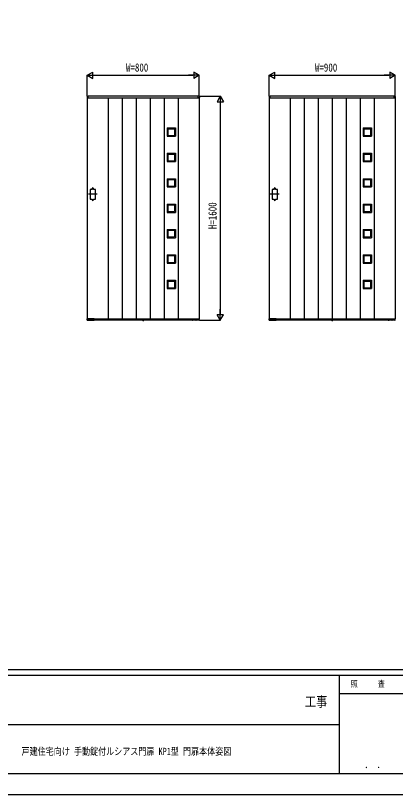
# Model space of a CAD drawing. Units: millimetres, scale not verified. Extents: x -8410 to 8410, y -5940 to 5940.
# Drawn here: x 278 to 2991, y -5940 to -373 of the extents above; entities that cross this region are included whole.
import ezdxf
from ezdxf.enums import TextEntityAlignment as Align

# ---------------------------------------------------------------- set-up
doc = ezdxf.new("R2010")
doc.units = ezdxf.units.MM
doc.header["$LTSCALE"] = 30
for name, color, linetype in [('0-1_USER1', 3, 'Continuous'), ('0-2_YKK_A1', 4, 'Continuous'), ('0-3_YKK_D', 6, 'Continuous'), ('0-4_YKK_ZWAK', 7, 'Continuous')]:
    doc.layers.add(name, color=color, linetype=linetype)
doc.styles.add('ＭＳ ゴシック', font='')
doc.styles.get('ＭＳ ゴシック').set_extended_font_data('MS Gothic')

msp = doc.modelspace()

# ---------------------------------------------------------------- linework, layer by layer
at = {"layer": '0-2_YKK_A1'}
for p, q in [((789.54, -951.37), (789.54, -959.5)), ((790.04, -960), (790.04, -2540)), ((790.04, -960), (1590.04, -960)), ((790.04, -960), (796.74, -960)), ((790.95, -949.87), (796.51, -949.53)), ((796.74, -960), (796.74, -960)), ((1583.04, -950), (797.04, -950)), ((797.04, -960), (797.04, -950)), ((797.04, -959.7), (797.04, -950.03)), ((940.04, -960), (940.04, -2540)), ((1040.04, -960), (1040.04, -2540)), ((1140.04, -960), (1140.04, -2540)), ((1240.04, -960), (1240.04, -2540)), ((1340.04, -960), (1340.04, -2540)), ((1440.04, -960), (1440.04, -2540)), ((1583.04, -960), (1583.04, -950)), ((1583.04, -959.7), (1583.04, -950.03)), ((1590.04, -960), (1583.34, -960)), ((1583.34, -960), (1583.34, -960)), ((1589.13, -949.87), (1583.57, -949.53)), ((1590.04, -960), (1590.04, -2540)), ((1590.54, -951.37), (1590.54, -959.5)), ((2089.54, -951.37), (2089.54, -959.5)), ((2090.04, -960), (2090.04, -2540)), ((2090.04, -960), (2990.04, -960)), ((2090.04, -960), (2096.74, -960)), ((2090.95, -949.87), (2096.51, -949.53)), ((2096.74, -960), (2096.74, -960)), ((2983.04, -950), (2097.04, -950)), ((2097.04, -960), (2097.04, -950)), ((2097.04, -959.7), (2097.04, -950.03)), ((2240.04, -960), (2240.04, -2540)), ((2340.04, -960), (2340.04, -2540)), ((2440.04, -960), (2440.04, -2540)), ((2540.04, -960), (2540.04, -2540)), ((2640.04, -960), (2640.04, -2540)), ((2740.04, -960), (2740.04, -2540)), ((2840.04, -960), (2840.04, -2540)), ((2983.04, -960), (2983.04, -950)), ((2983.04, -959.7), (2983.04, -950.03)), ((2990.04, -960), (2983.34, -960)), ((2983.34, -960), (2983.34, -960)), ((2989.13, -949.87), (2983.57, -949.53)), ((2990.04, -960), (2990.04, -2540)), ((2990.54, -951.37), (2990.54, -959.5)), ((1360.54, -1176), (1360.54, -1235)), ((1360.54, -1176), (1419.54, -1176)), ((1366.04, -1181.5), (1366.04, -1229.5)), ((1366.04, -1181.5), (1414.04, -1181.5)), ((1414.04, -1181.5), (1414.04, -1229.5)), ((1419.54, -1176), (1419.54, -1235)), ((2760.54, -1176), (2760.54, -1235)), ((2760.54, -1176), (2819.54, -1176)), ((2766.04, -1181.5), (2766.04, -1229.5)), ((2766.04, -1181.5), (2814.04, -1181.5)), ((2814.04, -1181.5), (2814.04, -1229.5)), ((2819.54, -1176), (2819.54, -1235)), ((1360.54, -1235), (1419.54, -1235)), ((1366.04, -1229.5), (1414.04, -1229.5)), ((2760.54, -1235), (2819.54, -1235)), ((2766.04, -1229.5), (2814.04, -1229.5)), ((1360.54, -1357.5), (1360.54, -1416.5)), ((1360.54, -1357.5), (1419.54, -1357.5)), ((1366.04, -1363), (1366.04, -1411)), ((1366.04, -1363), (1414.04, -1363)), ((1414.04, -1363), (1414.04, -1411)), ((1419.54, -1357.5), (1419.54, -1416.5)), ((2760.54, -1357.5), (2760.54, -1416.5)), ((2760.54, -1357.5), (2819.54, -1357.5)), ((2766.04, -1363), (2766.04, -1411)), ((2766.04, -1363), (2814.04, -1363)), ((2814.04, -1363), (2814.04, -1411)), ((2819.54, -1357.5), (2819.54, -1416.5)), ((1360.54, -1416.5), (1419.54, -1416.5)), ((1366.04, -1411), (1414.04, -1411)), ((2760.54, -1416.5), (2819.54, -1416.5)), ((2766.04, -1411), (2814.04, -1411)), ((1360.54, -1539), (1360.54, -1598)), ((1360.54, -1539), (1419.54, -1539)), ((1366.04, -1544.5), (1366.04, -1592.5)), ((1366.04, -1544.5), (1414.04, -1544.5)), ((1414.04, -1544.5), (1414.04, -1592.5)), ((1419.54, -1539), (1419.54, -1598)), ((2760.54, -1539), (2760.54, -1598)), ((2760.54, -1539), (2819.54, -1539)), ((2766.04, -1544.5), (2766.04, -1592.5)), ((2766.04, -1544.5), (2814.04, -1544.5)), ((2814.04, -1544.5), (2814.04, -1592.5)), ((2819.54, -1539), (2819.54, -1598)), ((824.04, -1615), (824.04, -1610)), ((834.04, -1615), (834.04, -1610)), ((1360.54, -1598), (1419.54, -1598)), ((1366.04, -1592.5), (1414.04, -1592.5)), ((2124.04, -1615), (2124.04, -1610)), ((2134.04, -1615), (2134.04, -1610)), ((2760.54, -1598), (2819.54, -1598)), ((2766.04, -1592.5), (2814.04, -1592.5)), ((860.54, -1650), (797.54, -1650)), ((2160.54, -1650), (2097.54, -1650)), ((824.04, -1685), (824.04, -1690)), ((834.04, -1685), (834.04, -1690)), ((1360.54, -1720.5), (1360.54, -1779.5)), ((1360.54, -1720.5), (1419.54, -1720.5)), ((1419.54, -1720.5), (1419.54, -1779.5)), ((2124.04, -1685), (2124.04, -1690)), ((2134.04, -1685), (2134.04, -1690)), ((2760.54, -1720.5), (2760.54, -1779.5)), ((2760.54, -1720.5), (2819.54, -1720.5)), ((2819.54, -1720.5), (2819.54, -1779.5)), ((1360.54, -1779.5), (1419.54, -1779.5)), ((1366.04, -1726), (1366.04, -1774)), ((1366.04, -1726), (1414.04, -1726)), ((1366.04, -1774), (1414.04, -1774)), ((1414.04, -1726), (1414.04, -1774)), ((2760.54, -1779.5), (2819.54, -1779.5)), ((2766.04, -1726), (2766.04, -1774)), ((2766.04, -1726), (2814.04, -1726)), ((2766.04, -1774), (2814.04, -1774)), ((2814.04, -1726), (2814.04, -1774)), ((1360.54, -1902), (1360.54, -1961)), ((1360.54, -1902), (1419.54, -1902)), ((1366.04, -1907.5), (1366.04, -1955.5)), ((1366.04, -1907.5), (1414.04, -1907.5)), ((1414.04, -1907.5), (1414.04, -1955.5)), ((1419.54, -1902), (1419.54, -1961)), ((2760.54, -1902), (2760.54, -1961)), ((2760.54, -1902), (2819.54, -1902)), ((2766.04, -1907.5), (2766.04, -1955.5)), ((2766.04, -1907.5), (2814.04, -1907.5)), ((2814.04, -1907.5), (2814.04, -1955.5)), ((2819.54, -1902), (2819.54, -1961)), ((1360.54, -1961), (1419.54, -1961)), ((1366.04, -1955.5), (1414.04, -1955.5)), ((2760.54, -1961), (2819.54, -1961)), ((2766.04, -1955.5), (2814.04, -1955.5)), ((1360.54, -2083.5), (1360.54, -2142.5)), ((1360.54, -2083.5), (1419.54, -2083.5)), ((1366.04, -2089), (1366.04, -2137)), ((1366.04, -2089), (1414.04, -2089)), ((1414.04, -2089), (1414.04, -2137)), ((1419.54, -2083.5), (1419.54, -2142.5)), ((2760.54, -2083.5), (2760.54, -2142.5)), ((2760.54, -2083.5), (2819.54, -2083.5)), ((2766.04, -2089), (2766.04, -2137)), ((2766.04, -2089), (2814.04, -2089)), ((2814.04, -2089), (2814.04, -2137)), ((2819.54, -2083.5), (2819.54, -2142.5)), ((1360.54, -2142.5), (1419.54, -2142.5)), ((1366.04, -2137), (1414.04, -2137)), ((2760.54, -2142.5), (2819.54, -2142.5)), ((2766.04, -2137), (2814.04, -2137)), ((1360.54, -2265), (1360.54, -2324)), ((1360.54, -2265), (1419.54, -2265)), ((1366.04, -2270.5), (1366.04, -2318.5)), ((1366.04, -2270.5), (1414.04, -2270.5)), ((1414.04, -2270.5), (1414.04, -2318.5)), ((1419.54, -2265), (1419.54, -2324)), ((2760.54, -2265), (2760.54, -2324)), ((2760.54, -2265), (2819.54, -2265)), ((2766.04, -2270.5), (2766.04, -2318.5)), ((2766.04, -2270.5), (2814.04, -2270.5)), ((2814.04, -2270.5), (2814.04, -2318.5)), ((2819.54, -2265), (2819.54, -2324)), ((1360.54, -2324), (1419.54, -2324)), ((1366.04, -2318.5), (1414.04, -2318.5)), ((2760.54, -2324), (2819.54, -2324)), ((2766.04, -2318.5), (2814.04, -2318.5)), ((790.15, -2550.03), (789.57, -2540.53)), ((790.04, -2540), (1590.04, -2540)), ((839.74, -2540), (790.07, -2540)), ((791.4, -2550.5), (790.65, -2550.5)), ((791.9, -2550.01), (791.93, -2548.19)), ((791.91, -2549.5), (838.21, -2549.5)), ((812.83, -2547.9), (792.25, -2547.9)), ((813.15, -2548.19), (813.16, -2549.01)), ((814.88, -2549.01), (814.9, -2548.19)), ((821.87, -2547.9), (815.21, -2547.9)), ((822.18, -2548.19), (822.2, -2549.01)), ((823.92, -2549.01), (823.93, -2548.19)), ((837.87, -2547.9), (824.25, -2547.9)), ((834.14, -2547.9), (834.16, -2549.01)), ((838.18, -2548.19), (838.21, -2549.99)), ((839.54, -2550.48), (838.71, -2550.48)), ((840.04, -2540), (840.04, -2550)), ((840.04, -2540.3), (840.04, -2549.98)), ((1540.04, -2550), (840.04, -2550)), ((1186.13, -2550.5), (1186.22, -2550)), ((1186.13, -2550.5), (1186.3, -2551.47)), ((1186.13, -2550.5), (1193.95, -2550.5)), ((1186.22, -2550), (1193.86, -2550)), ((1190.04, -2554.2), (1190.04, -2550)), ((1193.95, -2550.5), (1193.78, -2551.47)), ((1193.95, -2550.5), (1193.86, -2550)), ((1540.04, -2540), (1540.04, -2550)), ((1540.04, -2540.3), (1540.04, -2549.98)), ((1540.34, -2540), (1590.01, -2540)), ((1540.54, -2550.48), (1541.37, -2550.48)), ((1541.9, -2548.19), (1541.87, -2549.99)), ((1588.17, -2549.5), (1541.87, -2549.5)), ((1542.21, -2547.9), (1555.83, -2547.9)), ((1545.94, -2547.9), (1545.92, -2549.01)), ((1556.16, -2549.01), (1556.15, -2548.19)), ((1557.9, -2548.19), (1557.88, -2549.01)), ((1558.21, -2547.9), (1564.87, -2547.9)), ((1565.2, -2549.01), (1565.18, -2548.19)), ((1566.93, -2548.19), (1566.92, -2549.01)), ((1567.25, -2547.9), (1587.83, -2547.9)), ((1588.18, -2550.01), (1588.15, -2548.19)), ((1588.68, -2550.5), (1589.43, -2550.5)), ((1589.93, -2550.03), (1590.51, -2540.53)), ((2090.15, -2550.03), (2089.57, -2540.53)), ((2090.04, -2540), (2990.04, -2540)), ((2139.74, -2540), (2090.07, -2540)), ((2091.4, -2550.5), (2090.65, -2550.5)), ((2091.9, -2550.01), (2091.93, -2548.19)), ((2091.91, -2549.5), (2138.21, -2549.5)), ((2112.83, -2547.9), (2092.25, -2547.9)), ((2113.15, -2548.19), (2113.16, -2549.01)), ((2114.88, -2549.01), (2114.9, -2548.19)), ((2121.87, -2547.9), (2115.21, -2547.9)), ((2122.18, -2548.19), (2122.2, -2549.01)), ((2123.92, -2549.01), (2123.93, -2548.19)), ((2137.87, -2547.9), (2124.25, -2547.9)), ((2134.14, -2547.9), (2134.16, -2549.01)), ((2138.18, -2548.19), (2138.21, -2549.99)), ((2139.54, -2550.48), (2138.71, -2550.48)), ((2140.04, -2540), (2140.04, -2550)), ((2140.04, -2540.3), (2140.04, -2549.98)), ((2940.04, -2550), (2140.04, -2550)), ((2536.13, -2550.5), (2536.22, -2550)), ((2536.13, -2550.5), (2536.3, -2551.47)), ((2536.13, -2550.5), (2543.95, -2550.5)), ((2536.22, -2550), (2543.86, -2550)), ((2540.04, -2554.2), (2540.04, -2550)), ((2543.95, -2550.5), (2543.78, -2551.47)), ((2543.95, -2550.5), (2543.86, -2550)), ((2940.04, -2540), (2940.04, -2550)), ((2940.04, -2540.3), (2940.04, -2549.98)), ((2940.34, -2540), (2990.01, -2540)), ((2940.54, -2550.48), (2941.37, -2550.48)), ((2941.9, -2548.19), (2941.87, -2549.99)), ((2988.17, -2549.5), (2941.87, -2549.5)), ((2942.21, -2547.9), (2955.83, -2547.9)), ((2945.94, -2547.9), (2945.92, -2549.01)), ((2956.16, -2549.01), (2956.15, -2548.19)), ((2957.9, -2548.19), (2957.88, -2549.01)), ((2958.21, -2547.9), (2964.87, -2547.9)), ((2965.2, -2549.01), (2965.18, -2548.19)), ((2966.93, -2548.19), (2966.92, -2549.01)), ((2967.25, -2547.9), (2987.83, -2547.9)), ((2988.18, -2550.01), (2988.15, -2548.19)), ((2988.68, -2550.5), (2989.43, -2550.5)), ((2989.93, -2550.03), (2990.51, -2540.53))]:
    msp.add_line(p, q, dxfattribs=at)
for points in [[(824.04, -1615), (810.04, -1615), (810.04, -1685), (824.04, -1685)], [(834.04, -1685), (848.04, -1685), (848.04, -1615), (834.04, -1615)], [(2124.04, -1615), (2110.04, -1615), (2110.04, -1685), (2124.04, -1685)], [(2134.04, -1685), (2148.04, -1685), (2148.04, -1615), (2134.04, -1615)], [(792.25, -2547.9), (792.11, -2547.93), (792.03, -2547.98), (791.99, -2548.03), (791.96, -2548.09), (791.94, -2548.14), (791.93, -2548.19)], [(813.15, -2548.19), (813.14, -2548.15), (813.13, -2548.1), (813.11, -2548.05), (813.08, -2548.01), (813.03, -2547.96), (812.95, -2547.92), (812.83, -2547.9)], [(815.21, -2547.9), (815.08, -2547.93), (815, -2547.98), (814.95, -2548.03), (814.92, -2548.09), (814.91, -2548.14), (814.9, -2548.19)], [(822.18, -2548.19), (822.18, -2548.15), (822.17, -2548.1), (822.14, -2548.05), (822.11, -2548.01), (822.06, -2547.96), (821.99, -2547.92), (821.87, -2547.9)], [(824.25, -2547.9), (824.11, -2547.93), (824.03, -2547.98), (823.99, -2548.03), (823.96, -2548.09), (823.94, -2548.14), (823.93, -2548.19)], [(838.18, -2548.19), (838.18, -2548.15), (838.17, -2548.1), (838.14, -2548.05), (838.11, -2548.01), (838.06, -2547.96), (837.99, -2547.92), (837.87, -2547.9)], [(1187.74, -2552.58), (1188.89, -2550.26), (1190.04, -2549.65)], [(1192.34, -2552.58), (1191.18, -2550.26), (1190.04, -2549.65)], [(1541.9, -2548.19), (1541.9, -2548.15), (1541.91, -2548.1), (1541.94, -2548.05), (1541.97, -2548.01), (1542.02, -2547.96), (1542.09, -2547.92), (1542.21, -2547.9)], [(1555.83, -2547.9), (1555.97, -2547.93), (1556.04, -2547.98), (1556.09, -2548.03), (1556.12, -2548.09), (1556.14, -2548.14), (1556.15, -2548.19)], [(1557.9, -2548.19), (1557.9, -2548.15), (1557.91, -2548.1), (1557.94, -2548.05), (1557.97, -2548.01), (1558.02, -2547.96), (1558.09, -2547.92), (1558.21, -2547.9)], [(1564.87, -2547.9), (1565, -2547.93), (1565.08, -2547.98), (1565.13, -2548.03), (1565.16, -2548.09), (1565.17, -2548.14), (1565.18, -2548.19)], [(1566.93, -2548.19), (1566.94, -2548.15), (1566.95, -2548.1), (1566.97, -2548.05), (1567, -2548.01), (1567.05, -2547.96), (1567.13, -2547.92), (1567.25, -2547.9)], [(1587.83, -2547.9), (1587.97, -2547.93), (1588.04, -2547.98), (1588.09, -2548.03), (1588.12, -2548.09), (1588.14, -2548.14), (1588.15, -2548.19)], [(2092.25, -2547.9), (2092.11, -2547.93), (2092.03, -2547.98), (2091.99, -2548.03), (2091.96, -2548.09), (2091.94, -2548.14), (2091.93, -2548.19)], [(2113.15, -2548.19), (2113.14, -2548.15), (2113.13, -2548.1), (2113.11, -2548.05), (2113.08, -2548.01), (2113.03, -2547.96), (2112.95, -2547.92), (2112.83, -2547.9)], [(2115.21, -2547.9), (2115.08, -2547.93), (2115, -2547.98), (2114.95, -2548.03), (2114.92, -2548.09), (2114.91, -2548.14), (2114.9, -2548.19)], [(2122.18, -2548.19), (2122.18, -2548.15), (2122.17, -2548.1), (2122.14, -2548.05), (2122.11, -2548.01), (2122.06, -2547.96), (2121.99, -2547.92), (2121.87, -2547.9)], [(2124.25, -2547.9), (2124.11, -2547.93), (2124.03, -2547.98), (2123.99, -2548.03), (2123.96, -2548.09), (2123.94, -2548.14), (2123.93, -2548.19)], [(2138.18, -2548.19), (2138.18, -2548.15), (2138.17, -2548.1), (2138.14, -2548.05), (2138.11, -2548.01), (2138.06, -2547.96), (2137.99, -2547.92), (2137.87, -2547.9)], [(2537.74, -2552.58), (2538.89, -2550.26), (2540.04, -2549.65)], [(2542.34, -2552.58), (2541.18, -2550.26), (2540.04, -2549.65)], [(2941.9, -2548.19), (2941.9, -2548.15), (2941.91, -2548.1), (2941.94, -2548.05), (2941.97, -2548.01), (2942.02, -2547.96), (2942.09, -2547.92), (2942.21, -2547.9)], [(2955.83, -2547.9), (2955.97, -2547.93), (2956.04, -2547.98), (2956.09, -2548.03), (2956.12, -2548.09), (2956.14, -2548.14), (2956.15, -2548.19)], [(2957.9, -2548.19), (2957.9, -2548.15), (2957.91, -2548.1), (2957.94, -2548.05), (2957.97, -2548.01), (2958.02, -2547.96), (2958.09, -2547.92), (2958.21, -2547.9)], [(2964.87, -2547.9), (2965, -2547.93), (2965.08, -2547.98), (2965.13, -2548.03), (2965.16, -2548.09), (2965.17, -2548.14), (2965.18, -2548.19)], [(2966.93, -2548.19), (2966.94, -2548.15), (2966.95, -2548.1), (2966.97, -2548.05), (2967, -2548.01), (2967.05, -2547.96), (2967.13, -2547.92), (2967.25, -2547.9)], [(2987.83, -2547.9), (2987.97, -2547.93), (2988.04, -2547.98), (2988.09, -2548.03), (2988.12, -2548.09), (2988.14, -2548.14), (2988.15, -2548.19)]]:
    msp.add_lwpolyline(points, dxfattribs=at)
for centre, radius, start, end in [((791.04, -951.37), 1.5, 93.5, 180), ((790.04, -959.5), 0.5, 180, 270), ((796.54, -950.03), 0.5, 0, 93.5), ((796.74, -959.7), 0.3, 270, 0), ((1583.54, -950.03), 0.5, 86.5, 180), ((1583.34, -959.7), 0.3, 180, 270), ((1589.04, -951.37), 1.5, 0, 86.5), ((1590.04, -959.5), 0.5, 270, 0), ((2091.04, -951.37), 1.5, 93.5, 180), ((2090.04, -959.5), 0.5, 180, 270), ((2096.54, -950.03), 0.5, 0, 93.5), ((2096.74, -959.7), 0.3, 270, 0), ((2983.54, -950.03), 0.5, 86.5, 180), ((2983.34, -959.7), 0.3, 180, 270), ((2989.04, -951.37), 1.5, 0, 86.5), ((2990.04, -959.5), 0.5, 270, 0), ((829.04, -1610), 5, 0, 180), ((2129.04, -1610), 5, 0, 180), ((829.04, -1690), 5, 180, 0), ((2129.04, -1690), 5, 180, 0), ((790.07, -2540.5), 0.5, 90, 183.5), ((790.65, -2550), 0.5, 183.5, 269.21081), ((791.4, -2550), 0.5, 269.18971, 359), ((813.66, -2549), 0.5, 181, 270), ((814.38, -2549), 0.5, 270, 359), ((822.7, -2549), 0.5, 181, 270), ((823.42, -2549), 0.5, 270, 359), ((834.66, -2549), 0.5, 181, 270), ((838.71, -2549.98), 0.5, 181.0014, 270.00152), ((839.54, -2549.98), 0.5, 270, 0), ((839.74, -2540.3), 0.3, 0, 90), ((1187.19, -2551.32), 0.9, 190, 239.36409), ((1190.04, -2546.5), 6.5, 239.36409, 300.63591), ((1192.89, -2551.32), 0.9, 300.63591, 350), ((1540.34, -2540.3), 0.3, 90, 180), ((1540.54, -2549.98), 0.5, 180, 270), ((1541.37, -2549.98), 0.5, 269.99848, 358.9986), ((1545.42, -2549), 0.5, 270, 359), ((1556.66, -2549), 0.5, 181, 270), ((1557.38, -2549), 0.5, 270, 359), ((1565.7, -2549), 0.5, 181, 270), ((1566.42, -2549), 0.5, 270, 359), ((1588.68, -2550), 0.5, 181, 270.81029), ((1589.43, -2550), 0.5, 270.78919, 356.5), ((1590.01, -2540.5), 0.5, 356.5, 90), ((2090.07, -2540.5), 0.5, 90, 183.5), ((2090.65, -2550), 0.5, 183.5, 269.21081), ((2091.4, -2550), 0.5, 269.18971, 359), ((2113.66, -2549), 0.5, 181, 270), ((2114.38, -2549), 0.5, 270, 359), ((2122.7, -2549), 0.5, 181, 270), ((2123.42, -2549), 0.5, 270, 359), ((2134.66, -2549), 0.5, 181, 270), ((2138.71, -2549.98), 0.5, 181.0014, 270.00152), ((2139.54, -2549.98), 0.5, 270, 0), ((2139.74, -2540.3), 0.3, 0, 90), ((2537.19, -2551.32), 0.9, 190, 239.36409), ((2540.04, -2546.5), 6.5, 239.36409, 300.63591), ((2542.89, -2551.32), 0.9, 300.63591, 350), ((2940.34, -2540.3), 0.3, 90, 180), ((2940.54, -2549.98), 0.5, 180, 270), ((2941.37, -2549.98), 0.5, 269.99848, 358.9986), ((2945.42, -2549), 0.5, 270, 359), ((2956.66, -2549), 0.5, 181, 270), ((2957.38, -2549), 0.5, 270, 359), ((2965.7, -2549), 0.5, 181, 270), ((2966.42, -2549), 0.5, 270, 359), ((2988.68, -2550), 0.5, 181, 270.81029), ((2989.43, -2550), 0.5, 270.78919, 356.5), ((2990.01, -2540.5), 0.5, 356.5, 90)]:
    msp.add_arc(centre, radius, start, end, dxfattribs=at)
at = {"layer": '0-3_YKK_D'}
for p, q in [((790.04, -800), (829.01, -777.5)), ((829.01, -822.5), (829.01, -777.5)), ((1590.04, -800), (1551.07, -777.5)), ((1551.07, -777.5), (1551.07, -822.5)), ((2090.04, -800), (2129.01, -777.5)), ((2129.01, -822.5), (2129.01, -777.5)), ((2990.04, -800), (2951.07, -777.5)), ((2951.07, -777.5), (2951.07, -822.5)), ((790.04, -948), (790.04, -799)), ((790.04, -800), (829.01, -822.5)), ((790.04, -800), (867.98, -800)), ((835.04, -800), (1545.04, -800)), ((1590.04, -800), (1512.1, -800)), ((1590.04, -800), (1551.07, -822.5)), ((1590.04, -948), (1590.04, -799)), ((2090.04, -948), (2090.04, -799)), ((2090.04, -800), (2129.01, -822.5)), ((2090.04, -800), (2167.98, -800)), ((2135.04, -800), (2945.04, -800)), ((2990.04, -800), (2912.1, -800)), ((2990.04, -800), (2951.07, -822.5)), ((2990.04, -948), (2990.04, -799)), ((1592.04, -950), (1741.04, -950)), ((1740.04, -950), (1717.54, -988.97)), ((1717.54, -988.97), (1762.54, -988.97)), ((1740.04, -950), (1762.54, -988.97)), ((1740.04, -950), (1740.04, -1027.94)), ((1740.04, -995), (1740.04, -2505)), ((1740.04, -2550), (1740.04, -2472.06)), ((1592.04, -2550), (1741.04, -2550)), ((1740.04, -2550), (1717.54, -2511.03)), ((1762.54, -2511.03), (1717.54, -2511.03)), ((1740.04, -2550), (1762.54, -2511.03))]:
    msp.add_line(p, q, dxfattribs=at)
at = {"layer": '0-4_YKK_ZWAK'}
for p, q in [((7790.04, -5050), (-7809.96, -5050)), ((2590.04, -5090), (-9.96, -5090)), ((3970.04, -5220), (2590.04, -5220)), ((-9.96, -5440), (2590.04, -5440)), ((-9.96, -5790), (2590.04, -5790)), ((2590.04, -5790), (3970.04, -5790))]:
    msp.add_line(p, q, dxfattribs=at)
msp.add_lwpolyline([(-8410, -5940), (8410, -5940), (8410, 5940), (-8410, 5940)], close=True, dxfattribs=at)
msp.add_lwpolyline([(3970.04, -5090), (2590.04, -5090), (2590.04, -5790)], dxfattribs=at)

# ---------------------------------------------------------------- texts
at = {"layer": '0-1_USER1', "style": 'ＭＳ ゴシック', "width": 0.8}
msp.add_text('戸建住宅向け 手動錠付ルシアス門扉 KP1型 門扉本体姿図', height=51.32, dxfattribs=at).set_placement((320.62, -5673.44), align=Align.BOTTOM_LEFT)
at = {"layer": '0-3_YKK_D', "style": 'ＭＳ ゴシック', "width": 0.8}
for s, p in [('W=800', (1066.31, -791)), ('W=900', (2416.31, -791))]:
    msp.add_text(s, height=58.65, dxfattribs=at).set_placement(p, align=Align.BOTTOM_LEFT)
msp.add_text('H=1600', height=58.65, rotation=90, dxfattribs=at).set_placement((1731.04, -1899.33), align=Align.BOTTOM_LEFT)
at = {"layer": '0-4_YKK_ZWAK', "style": 'ＭＳ ゴシック', "width": 0.8}
for s, height, p in [('照     査', 43.99, (2672.84, -5185)), ('工事', 73.31, (2344.67, -5334.93)), ('． ．', 51.83, (2770, -5768.7))]:
    msp.add_text(s, height=height, dxfattribs=at).set_placement(p, align=Align.BOTTOM_LEFT)

doc.saveas('drawing.dxf')
